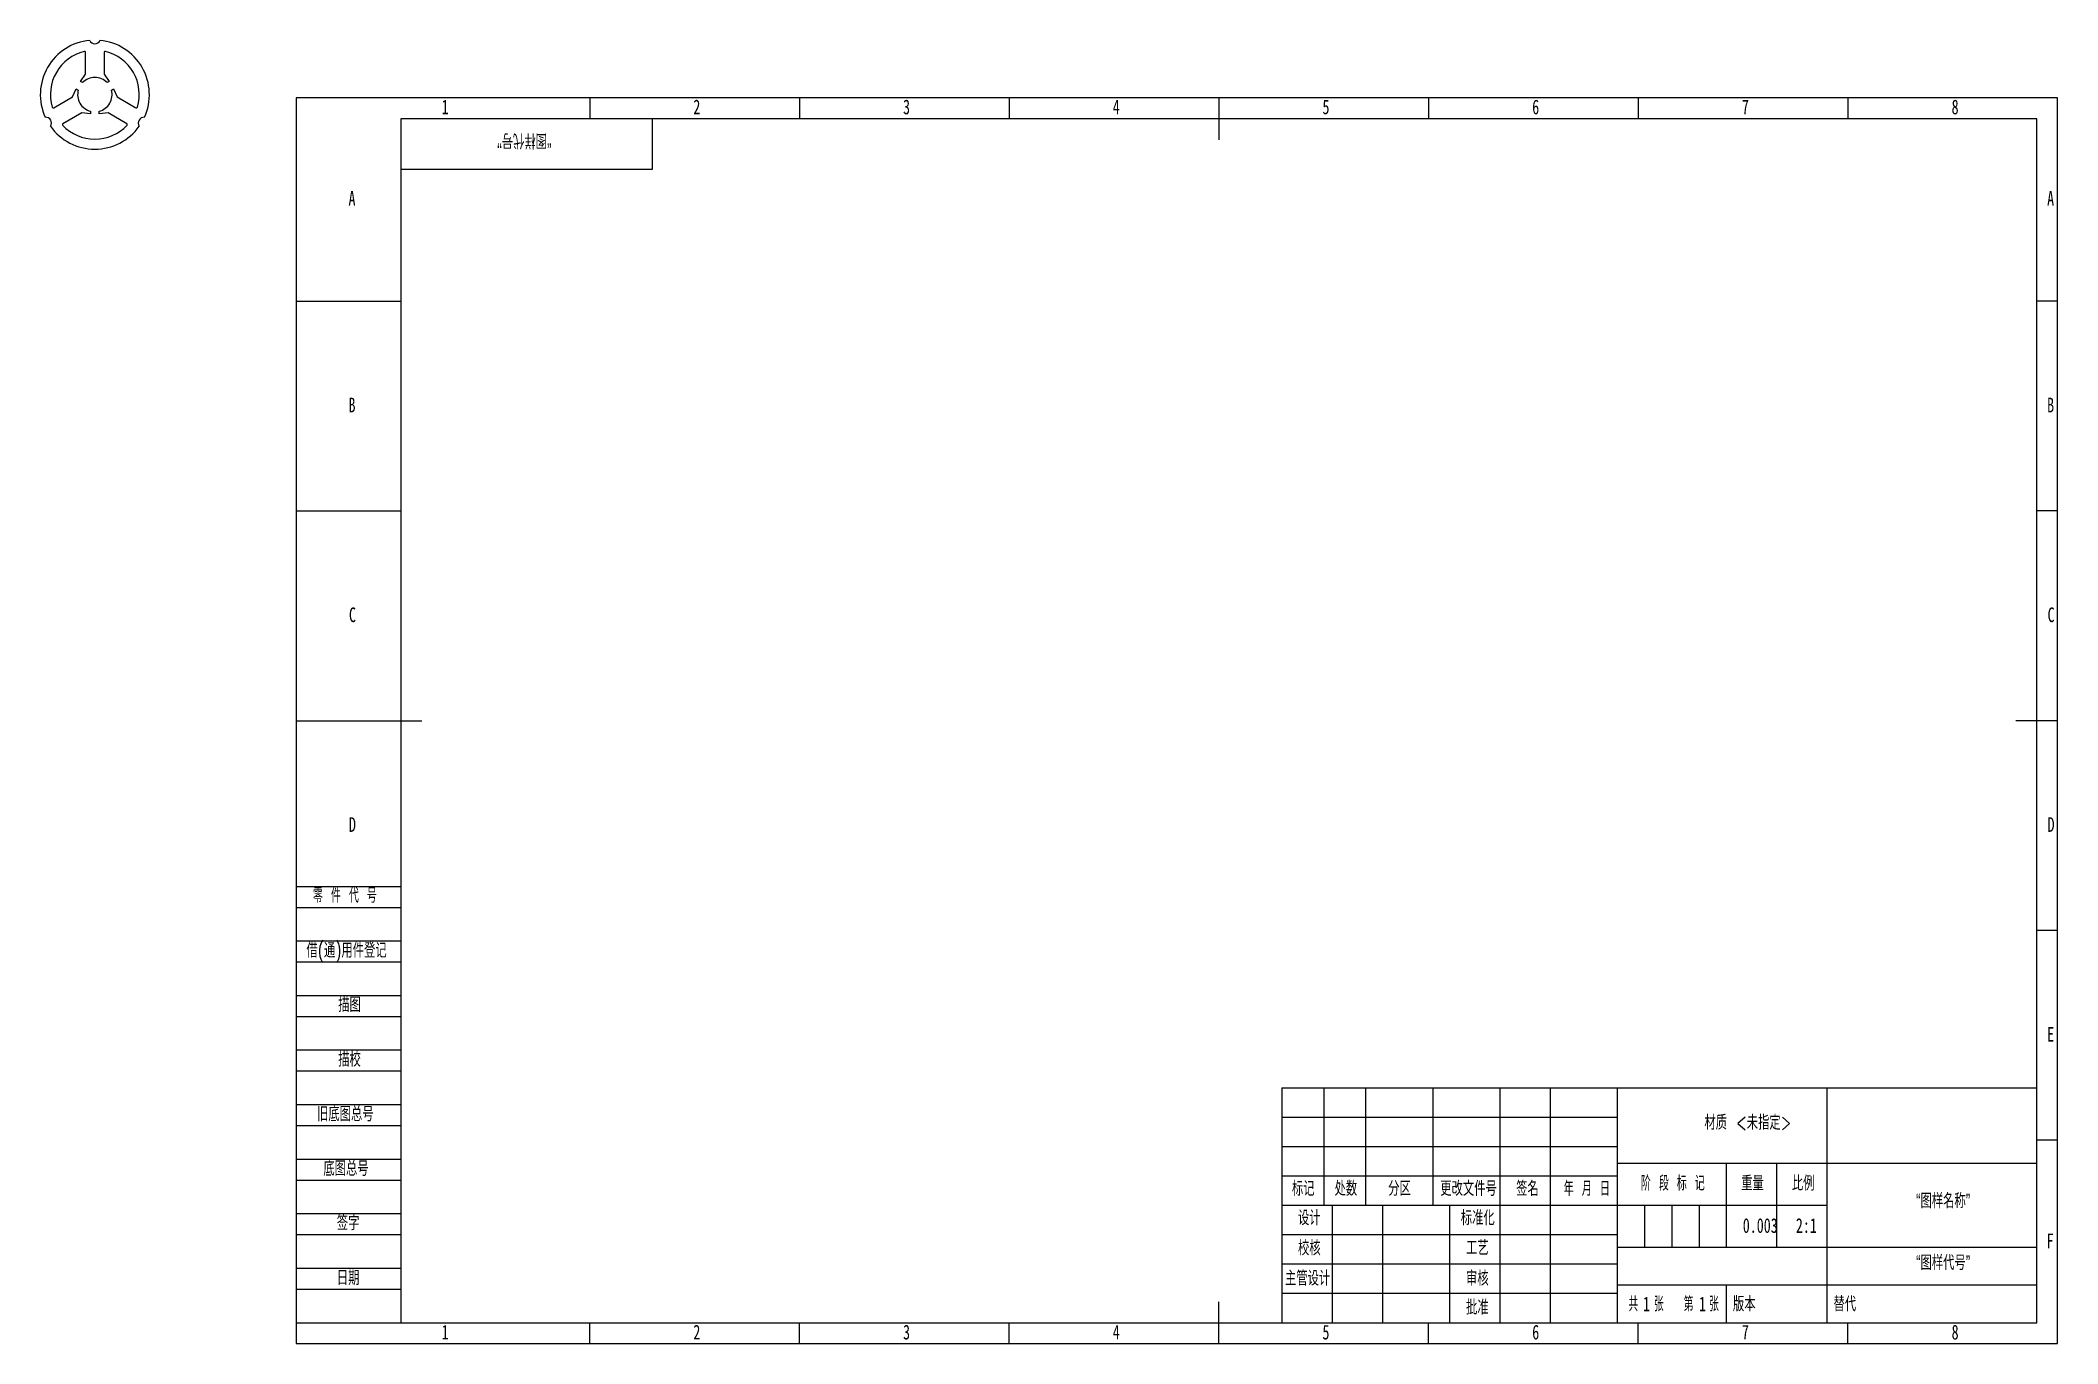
# Model space of a CAD drawing. Header units: millimetres. Extents: x -61 to 420, y 0 to 311.
import ezdxf

# ---------------------------------------------------------------- set-up
doc = ezdxf.new("R2010")
doc.units = ezdxf.units.MM
for name, color, linetype in [('10', 7, 'Continuous'), ('5', 7, 'Continuous'), ('9', 7, 'Continuous'), ('SLD-0', 7, 'Continuous')]:
    doc.layers.add(name, color=color, linetype=linetype)
doc.styles.add('SLDTEXTSTYLE0', font='TXT', dxfattribs={"width": 0.7, "bigfont": 'bigfont'})
doc.styles.add('SLDTEXTSTYLE1', font='TXT', dxfattribs={"width": 0.62, "bigfont": 'bigfont'})
doc.styles.add('SLDTEXTSTYLE2', font='TXT', dxfattribs={"width": 0.614286, "bigfont": 'bigfont'})
doc.styles.add('SLDTEXTSTYLE3', font='TXT', dxfattribs={"width": 0.6, "bigfont": 'bigfont'})
doc.styles.add('SLDTEXTSTYLE4', font='TXT', dxfattribs={"width": 0.7})

msp = doc.modelspace()

# ---------------------------------------------------------------- linework, layer by layer
at = {"color": 7, "linetype": 'Continuous', "lineweight": 25}
for p, q in [((-50.19, 302.62), (-50.19, 307.79)), ((-45.79, 307.79), (-45.79, 302.62)), ((-53.32, 297.2), (-52.46, 299.14)), ((-52.46, 299.14), (-51.94, 298.84)), ((-51.43, 300.91), (-50.19, 302.62)), ((-50.91, 300.61), (-51.43, 300.91)), ((-45.79, 302.62), (-44.54, 300.91)), ((-44.54, 300.91), (-45.06, 300.61)), ((-44.03, 298.84), (-43.52, 299.14)), ((-43.52, 299.14), (-42.65, 297.2)), ((-57.79, 294.62), (-53.32, 297.2)), ((-49.01, 293.77), (-49.01, 293.17)), ((-46.96, 293.17), (-46.96, 293.77)), ((-42.65, 297.2), (-38.18, 294.62)), ((-51.12, 293.39), (-55.59, 290.81)), ((-49.01, 293.17), (-51.12, 293.39)), ((-44.85, 293.39), (-46.96, 293.17)), ((-40.38, 290.81), (-44.85, 293.39))]:
    msp.add_line(p, q, dxfattribs=at)
for centre, radius, start, end in [((-47.99, 297.74), 13, 95.4255, 204.5745), ((-47.99, 297.74), 10.6, 103.6927, 196.3073), ((-50.44, 307.79), 0.25, 0, 103.6927), ((-47.99, 311.24), 1.35, 204.4256, 335.5744), ((-47.99, 297.74), 13, 335.4255, 84.5745), ((-45.54, 307.79), 0.25, 76.3073, 180), ((-47.99, 297.74), 10.6, 343.6927, 76.3073), ((-47.99, 297.74), 4.1, 164.4775, 255.5225), ((-47.99, 297.74), 4.1, 44.4775, 135.5225), ((-47.99, 297.74), 4.1, 284.4775, 15.5225), ((-57.92, 294.83), 0.25, 196.3073, 300), ((-38.05, 294.83), 0.25, 240, 343.6927), ((-59.68, 290.99), 1.35, 324.4256, 95.5744), ((-47.99, 297.74), 13, 215.4255, 324.5745), ((-55.47, 290.59), 0.25, 120, 223.6927), ((-47.99, 297.74), 10.6, 223.6927, 316.3073), ((-40.5, 290.59), 0.25, 316.3073, 60), ((-36.29, 290.99), 1.35, 84.4256, 215.5744)]:
    msp.add_arc(centre, radius, start, end, dxfattribs=at)
at = {"layer": '10', "color": 7}
for p, q in [((0, 109), (25, 109)), ((0, 104), (25, 104)), ((0, 96), (25, 96)), ((0, 91), (25, 91)), ((0, 83), (25, 83)), ((0, 78), (25, 78)), ((0, 70), (25, 70)), ((0, 65), (25, 65)), ((0, 57), (25, 57)), ((235, 54), (315, 54)), ((0, 52), (25, 52)), ((0, 44), (25, 44)), ((235, 47), (315, 47)), ((0, 39), (25, 39)), ((0, 31), (25, 31)), ((0, 26), (25, 26)), ((0, 18), (25, 18)), ((0, 13), (25, 13))]:
    msp.add_line(p, q, dxfattribs=at)
at = {"layer": '10', "color": 7, "lineweight": 25}
for p, q in [((245, 61), (245, 33)), ((255, 61), (255, 33)), ((271, 61), (271, 33)), ((287, 61), (287, 5)), ((299, 61), (299, 5)), ((315, 61), (315, 5)), ((365, 61), (365, 33)), ((235, 40), (315, 40)), ((315, 43), (415, 43)), ((340.99, 43), (340.99, 23)), ((353, 43), (353, 23)), ((235, 33), (365, 33)), ((247, 33), (247, 5)), ((259, 33), (259, 5)), ((275, 33), (275, 5)), ((365, 33), (365, 5)), ((235, 26), (315, 26)), ((315, 23), (415, 23)), ((235, 19), (315, 19)), ((235, 12), (315, 12)), ((315, 14), (415, 14))]:
    msp.add_line(p, q, dxfattribs=at)
at = {"layer": '5'}
for p, q in [((70, 297), (70, 292)), ((120, 297), (120, 292)), ((170, 297), (170, 292)), ((270, 297), (270, 292)), ((320, 297), (320, 292)), ((370, 297), (370, 292)), ((0, 248.5), (25, 248.5)), ((420, 248.5), (415, 248.5)), ((0, 198.5), (25, 198.5)), ((420, 198.5), (415, 198.5)), ((420, 98.5), (415, 98.5)), ((420, 48.5), (415, 48.5)), ((70, 0), (70, 5)), ((120, 0), (120, 5)), ((170, 0), (170, 5)), ((270, 0), (270, 5)), ((320, 0), (320, 5)), ((370, 0), (370, 5))]:
    msp.add_line(p, q, dxfattribs=at)
at = {"layer": '5', "lineweight": 25}
for p, q in [((220, 297), (220, 287)), ((0, 148.5), (30, 148.5)), ((420, 148.5), (410, 148.5)), ((220, 0), (220, 10))]:
    msp.add_line(p, q, dxfattribs=at)
at = {"layer": '5', "color": 7, "lineweight": 25}
for p, q in [((415, 292), (25, 292)), ((25, 292), (25, 5)), ((85, 280), (85, 292)), ((415, 5), (415, 292)), ((25, 280), (85, 280)), ((235, 61), (415, 61)), ((235, 61), (235, 5)), ((0, 5), (415, 5))]:
    msp.add_line(p, q, dxfattribs=at)
at = {"layer": '9', "color": 7}
for p, q in [((420, 297), (0, 297)), ((0, 297), (0, 0)), ((420, 148.5), (420, 297)), ((420, 0), (420, 148.5)), ((0, 0), (420, 0))]:
    msp.add_line(p, q, dxfattribs=at)
at = {"layer": 'SLD-0'}
for p, q in [((321.5, 33), (321.5, 23)), ((328, 33), (328, 23)), ((334.5, 33), (334.5, 23))]:
    msp.add_line(p, q, dxfattribs=at)
at = {"layer": 'SLD-0', "lineweight": 25}
msp.add_line((340.99, 14), (340.99, 5), dxfattribs=at)

# ---------------------------------------------------------------- texts
at = {"layer": '10', "char_height": 3.5}
for s, insert, attachment_point, style in [('1', (35.54, 296.56), 2, 'SLDTEXTSTYLE4'), ('2', (95.54, 296.56), 2, 'SLDTEXTSTYLE4'), ('3', (145.54, 296.56), 2, 'SLDTEXTSTYLE4'), ('4', (195.54, 296.56), 2, 'SLDTEXTSTYLE4'), ('5', (245.54, 296.56), 2, 'SLDTEXTSTYLE4'), ('6', (295.55, 296.56), 2, 'SLDTEXTSTYLE4'), ('7', (345.55, 296.56), 2, 'SLDTEXTSTYLE4'), ('8', (395.55, 296.56), 2, 'SLDTEXTSTYLE4'), ('A', (13.32, 274.75), 2, 'SLDTEXTSTYLE4'), ('A', (418.32, 274.75), 2, 'SLDTEXTSTYLE4'), ('B', (13.32, 225.5), 2, 'SLDTEXTSTYLE4'), ('B', (418.32, 225.5), 2, 'SLDTEXTSTYLE4'), ('C', (13.43, 175.5), 2, 'SLDTEXTSTYLE4'), ('C', (418.43, 175.5), 2, 'SLDTEXTSTYLE4'), ('D', (13.43, 125.5), 2, 'SLDTEXTSTYLE4'), ('D', (418.43, 125.5), 2, 'SLDTEXTSTYLE4'), ('E', (418.32, 75.5), 2, 'SLDTEXTSTYLE4'), ('\\M+18DDE质 <\\M+196A2\\M+18E77\\M+192E8>', (346.13, 54.48), 2, 'SLDTEXTSTYLE0'), ('\\M+18167图样\\M+196BC\\M+18FCC\\M+18168', (392.69, 35.79), 2, 'SLDTEXTSTYLE0'), ('0.003', (349.09, 29.9), 2, 'SLDTEXTSTYLE4'), ('2:1', (360.08, 29.9), 2, 'SLDTEXTSTYLE4'), ('F', (418.22, 26.25), 2, 'SLDTEXTSTYLE4'), ('\\M+18167图样\\M+191E3\\M+18D86\\M+18168', (392.69, 21.05), 2, 'SLDTEXTSTYLE0'), ('1', (321.14, 11.2), 1, 'SLDTEXTSTYLE4'), ('1', (334.48, 11.2), 1, 'SLDTEXTSTYLE4'), ('1', (35.54, 4.5), 2, 'SLDTEXTSTYLE4'), ('2', (95.54, 4.5), 2, 'SLDTEXTSTYLE4'), ('3', (145.54, 4.5), 2, 'SLDTEXTSTYLE4'), ('4', (195.54, 4.5), 2, 'SLDTEXTSTYLE4'), ('5', (245.54, 4.5), 2, 'SLDTEXTSTYLE4'), ('6', (295.55, 4.5), 2, 'SLDTEXTSTYLE4'), ('7', (345.55, 4.5), 2, 'SLDTEXTSTYLE4'), ('8', (395.55, 4.5), 2, 'SLDTEXTSTYLE4')]:
    msp.add_mtext(s, dxfattribs=dict(at, insert=insert, attachment_point=attachment_point, style=style))
at = {"layer": '10', "color": 7, "char_height": 3.5}
for s, insert, attachment_point, style in [('\\M+197EB \\M+18C8F \\M+191E3 \\M+18D86', (4.02, 108.59), 1, 'SLDTEXTSTYLE2'), ('\\M+18ED8(\\M+192CA)\\M+19770\\M+18C8F\\M+1936F记', (2.47, 95.5), 1, 'SLDTEXTSTYLE0'), ('\\M+19560图', (12.72, 82.55), 2, 'SLDTEXTSTYLE0'), ('\\M+19560\\M+18D5A', (12.72, 69.52), 2, 'SLDTEXTSTYLE0'), ('\\M+18B8C\\M+192EA图总\\M+18D86', (5, 56.49), 1, 'SLDTEXTSTYLE0'), ('\\M+192EA图总\\M+18D86', (6.5, 43.49), 1, 'SLDTEXTSTYLE0'), ('标记', (240.13, 38.72), 2, 'SLDTEXTSTYLE0'), ('处\\M+19094', (250.3, 38.72), 2, 'SLDTEXTSTYLE0'), ('\\M+195AA\\M+18BE6', (263.07, 38.72), 2, 'SLDTEXTSTYLE0'), ('\\M+18D58\\M+189FC\\M+195B6\\M+18C8F\\M+18D86', (279.54, 38.72), 2, 'SLDTEXTSTYLE0'), ('签\\M+196BC', (293.58, 38.72), 2, 'SLDTEXTSTYLE0'), ('\\M+1944E \\M+18C8E \\M+193FA', (307.74, 38.72), 2, 'SLDTEXTSTYLE1'), ('阶 \\M+19269 标 记', (328.24, 39.99), 2, 'SLDTEXTSTYLE2'), ('\\M+18F64\\M+197CA', (347.24, 39.99), 2, 'SLDTEXTSTYLE0'), ('\\M+194E4\\M+197E1', (359.33, 39.99), 2, 'SLDTEXTSTYLE0'), ('签\\M+18E9A', (12.4, 30.54), 2, 'SLDTEXTSTYLE0'), ('设计', (241.57, 31.73), 2, 'SLDTEXTSTYLE0'), ('标\\M+18F79\\M+189BB', (281.74, 31.73), 2, 'SLDTEXTSTYLE0'), ('\\M+18D5A\\M+18A6A', (241.57, 24.56), 2, 'SLDTEXTSTYLE0'), ('\\M+18D48艺', (281.63, 24.6), 2, 'SLDTEXTSTYLE0'), ('\\M+193FA\\M+18AFA', (12.4, 17.44), 2, 'SLDTEXTSTYLE0'), ('\\M+18EE5\\M+18AC7设计', (241.17, 17.33), 2, 'SLDTEXTSTYLE0'), ('审\\M+18A6A', (281.63, 17.33), 2, 'SLDTEXTSTYLE0'), ('\\M+194E1\\M+18F79', (281.63, 10.44), 2, 'SLDTEXTSTYLE0'), ('\\M+18BA4  张', (321.87, 11.2), 2, 'SLDTEXTSTYLE3'), ('\\M+191E6  张', (335.04, 11.2), 2, 'SLDTEXTSTYLE3'), ('\\M+194C5\\M+1967B', (345.28, 11.2), 2, 'SLDTEXTSTYLE0')]:
    msp.add_mtext(s, dxfattribs=dict(at, insert=insert, attachment_point=attachment_point, style=style))
at = {"layer": 'SLD-0', "insert": (54.42, 285.02), "char_height": 3.5, "attachment_point": 2, "rotation": 180, "style": 'SLDTEXTSTYLE0'}
msp.add_mtext('\\M+18167图样\\M+191E3\\M+18D86\\M+18168', dxfattribs=at)
at = {"layer": 'SLD-0', "insert": (366.56, 11.2), "char_height": 3.5, "attachment_point": 1, "style": 'SLDTEXTSTYLE0'}
msp.add_mtext('\\M+191D6\\M+191E3', dxfattribs=at)

doc.saveas('drawing.dxf')
